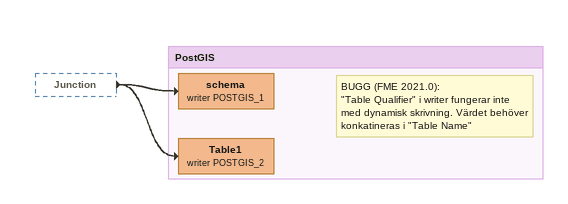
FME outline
Junction [outside]
    -> schema (writer POSTGIS_1)
    -> Table1 (writer POSTGIS_2)

Bookmark: PostGIS
Note: BUGG (FME 2021.0): / "Table Qualifier" i writer fungerar inte med dynamisk skrivning. Värdet behöver konkatineras i "Table Name"
schema (writer POSTGIS_1)
Table1 (writer POSTGIS_2)
